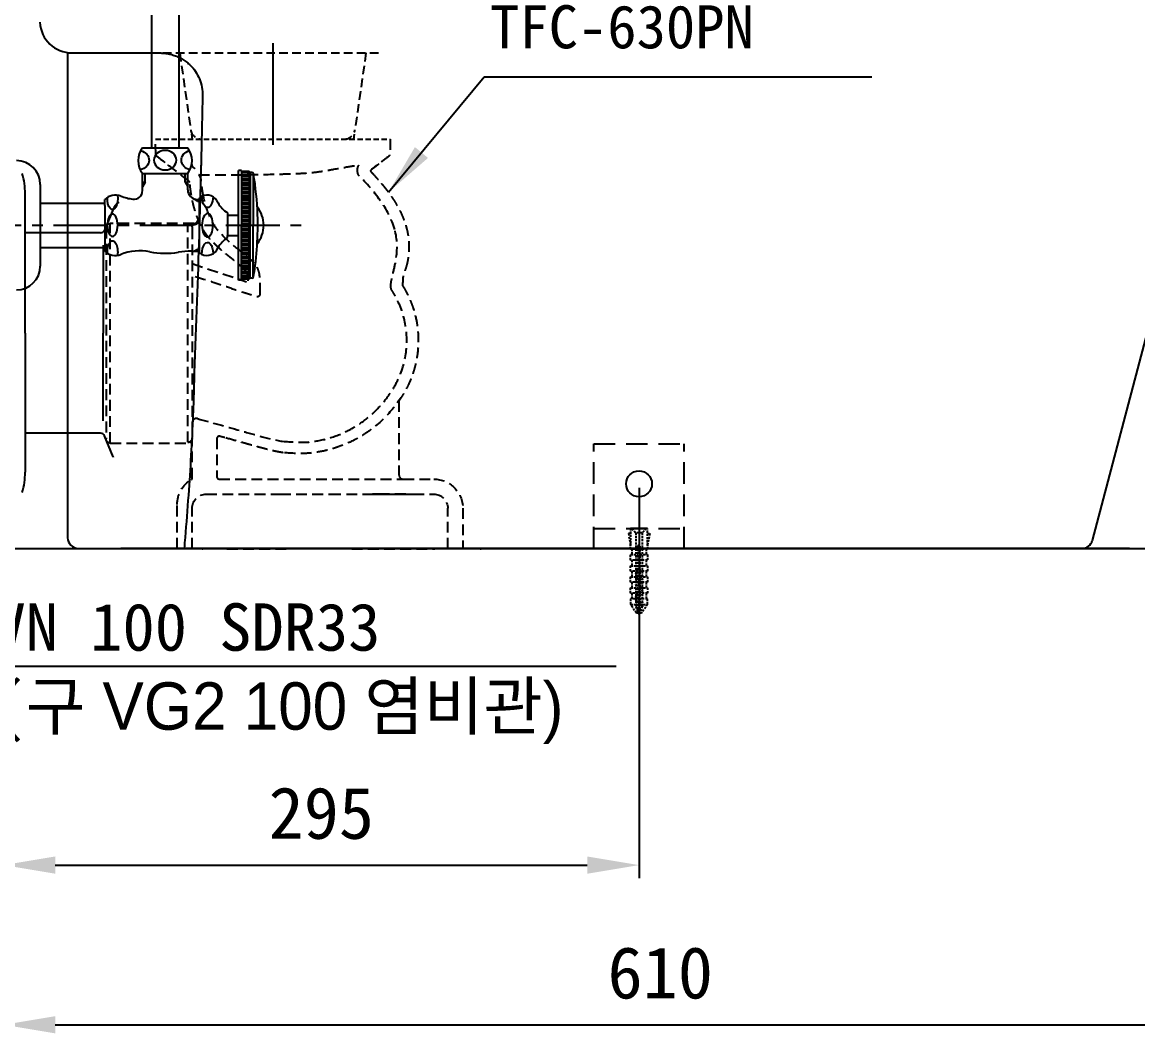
# Model space of a CAD drawing. Extents: x -2137 to 3740, y 68 to 2359.
# Drawn here: x 1314 to 1832, y 68 to 539 of the extents above; entities that cross this region are included whole.
import ezdxf

# ---------------------------------------------------------------- set-up
doc = ezdxf.new("R2010")
doc.units = 0
doc.header["$LTSCALE"] = 20
doc.header["$MEASUREMENT"] = 0
for name, pattern in [('CENTER', [2, 1.25, -0.25, 0.25, -0.25]), ('HIDDEN', [0.375, 0.25, -0.125]), ('HIDDEN2', [0.1875, 0.125, -0.0625])]:
    doc.linetypes.add(name, pattern=pattern)
doc.layers.get('0').update_dxf_attribs({"linetype": 'CONTINUOUS'})
doc.layers.get('DEFPOINTS').update_dxf_attribs({"linetype": 'CONTINUOUS'})
for name, color, linetype in [('1', 7, 'CONTINUOUS'), ('2', 2, 'CONTINUOUS'), ('3', 3, 'CONTINUOUS'), ('4', 4, 'CONTINUOUS'), ('6', 6, 'CONTINUOUS'), ('CENTER', 2, 'CENTER')]:
    doc.layers.add(name, color=color, linetype=linetype)
doc.styles.add('ROMANS', font='romans', dxfattribs={"height": 10.144927})
doc.dimstyles.get("Standard").update_dxf_attribs({"dimtxt": 2.7, "dimasz": 2.5, "dimexe": 1.5, "dimexo": 1.5, "dimgap": 1.5, "dimtad": 1, "dimdec": 0, "dimlfac": 10, "dimzin": 0, "dimdsep": 46, "dimtxsty": 'Standard', "dimcen": 0, "dimclrt": 2, "dimadec": 0, "dimazin": 0, "dimtfac": 1, "dimtdec": 0, "dimtmove": 0, "dimatfit": 3, "dimfxl": 0, "dimtolj": 1, "dimtzin": 0, "dimarcsym": 0})

# ---------------------------------------------------------------- blocks, each defined once
blk = doc.blocks.new('*D33')
at = {"color": 3, "lineweight": -2}
for p, q in [((1904.95, 674.9), (1993.11, 674.9)), ((1987.11, 650.9), (1987.11, 508.9)), ((1987.11, 318.9), (1987.11, 460.9)), ((1829.72, 294.9), (1993.11, 294.9))]:
    blk.add_line(p, q, dxfattribs=at)
at = {"color": 3}
for points in [[(1983.11, 650.9), (1991.11, 650.9), (1987.11, 674.9)], [(1983.11, 318.9), (1991.11, 318.9), (1987.11, 294.9)]]:
    blk.add_solid(points, dxfattribs=at)
at = {"layer": 'DEFPOINTS', "color": 0}
for p in [(1903.15, 674.9), (1827.92, 294.9), (1987.11, 294.9)]:
    blk.add_point(p, dxfattribs=at)
at = {"color": 2, "insert": (1987.11, 484.9), "char_height": 24, "attachment_point": 5}
blk.add_mtext('\\A1;380', dxfattribs=at)
blk = doc.blocks.new('*D30')
at = {"color": 3, "lineweight": -2}
for p, q in [((1407.22, 804.16), (1075.88, 804.16)), ((1081.88, 780.16), (1081.88, 581.52)), ((1081.88, 318.9), (1081.88, 533.52)), ((1303.38, 294.9), (1075.88, 294.9))]:
    blk.add_line(p, q, dxfattribs=at)
at = {"color": 3}
for points in [[(1077.88, 780.16), (1085.88, 780.16), (1081.88, 804.16)], [(1077.88, 318.9), (1085.88, 318.9), (1081.88, 294.9)]]:
    blk.add_solid(points, dxfattribs=at)
at = {"layer": 'DEFPOINTS', "color": 0}
for p in [(1409.02, 804.16), (1081.88, 294.9), (1305.18, 294.9)]:
    blk.add_point(p, dxfattribs=at)
at = {"color": 2, "insert": (1081.88, 557.52), "char_height": 24, "attachment_point": 5}
blk.add_mtext('\\A1;510', dxfattribs=at)
blk = doc.blocks.new('*D28')
at = {"color": 3, "lineweight": -2}
for p, q in [((1600.18, 323.1), (1600.18, 141.92)), ((1305.18, 293.1), (1305.18, 141.92)), ((1329.18, 147.92), (1576.18, 147.92))]:
    blk.add_line(p, q, dxfattribs=at)
at = {"color": 3}
for points in [[(1329.18, 151.92), (1329.18, 143.92), (1305.18, 147.92)], [(1576.18, 151.92), (1576.18, 143.92), (1600.18, 147.92)]]:
    blk.add_solid(points, dxfattribs=at)
at = {"layer": 'DEFPOINTS', "color": 0}
for p in [(1600.18, 324.9), (1305.18, 294.9), (1600.18, 147.92)]:
    blk.add_point(p, dxfattribs=at)
at = {"color": 2, "insert": (1452.68, 171.92), "char_height": 24, "attachment_point": 5}
blk.add_mtext('\\A1;295', dxfattribs=at)
blk = doc.blocks.new('*D29')
at = {"color": 3, "lineweight": -2}
for p, q in [((1914.91, 686.91), (1914.91, 67.8)), ((1305.18, 293.1), (1305.18, 67.8)), ((1329.18, 73.8), (1890.91, 73.8))]:
    blk.add_line(p, q, dxfattribs=at)
at = {"color": 3}
for points in [[(1329.18, 77.8), (1329.18, 69.8), (1305.18, 73.8)], [(1890.91, 77.8), (1890.91, 69.8), (1914.91, 73.8)]]:
    blk.add_solid(points, dxfattribs=at)
at = {"layer": 'DEFPOINTS', "color": 0}
for p in [(1914.91, 688.71), (1305.18, 294.9), (1914.91, 73.8)]:
    blk.add_point(p, dxfattribs=at)
at = {"color": 2, "insert": (1610.04, 97.8), "char_height": 24, "attachment_point": 5}
blk.add_mtext('\\A1;610', dxfattribs=at)

msp = doc.modelspace()

# ---------------------------------------------------------------- linework, layer by layer
for p, q in [((1907.98, 668.63), (1810.62, 298.63)), ((1334.91, 525.05), (1334.91, 299.9)), ((1339.91, 294.9), (1805.79, 294.9)), ((1361.54, 294.9), (1359.57, 294.9)), ((1381.96, 294.9), (1361.54, 294.9)), ((1379.76, 294.9), (1828, 294.9)), ((1403.81, 294.9), (1381.96, 294.9)), ((1413.89, 294.9), (1403.81, 294.9)), ((1417, 294.9), (1413.89, 294.9)), ((1436.67, 294.9), (1417, 294.9)), ((1694.2, 294.9), (1436.67, 294.9)), ((1774.11, 294.9), (1694.2, 294.9)), ((1805.16, 294.9), (1774.11, 294.9)), ((1827.92, 294.9), (1805.16, 294.9)), ((1809.64, 294.9), (1809.64, 294.9))]:
    msp.add_line(p, q)
at = {"color": 2, "linetype": 'HIDDEN2'}
msp.add_line((1375.67, 484.9), (1484.68, 484.9), dxfattribs=at)
at = {"color": 2, "linetype": 'HIDDEN'}
for p, q in [((1375.83, 477.58), (1375.67, 484.9)), ((1484.68, 484.9), (1484.53, 477.59)), ((1354.73, 343.81), (1354.73, 445.76)), ((1393.48, 445.76), (1354.73, 445.76)), ((1390.73, 344.2), (1390.73, 445.58)), ((1390.73, 445.58), (1393.48, 445.58)), ((1393.48, 445.58), (1393.48, 445.09)), ((1395.48, 447.6), (1395.48, 447.68)), ((1395.48, 447.6), (1395.52, 447.6)), ((1352.73, 443.76), (1352.73, 345.81)), ((1393.48, 445.09), (1392, 445.09)), ((1392.73, 443.53), (1392.73, 346.23)), ((1392.73, 427.09), (1418, 418.67)), ((1488.73, 363.36), (1488.73, 329.09)), ((1354.73, 343.81), (1392.23, 343.81)), ((1392.24, 344.2), (1390.73, 344.2)), ((1392.23, 343.81), (1392.23, 344.19)), ((1392.73, 327.38), (1392.73, 343.69)), ((1404.23, 346.02), (1404.23, 328.09)), ((1405.23, 327.09), (1434.98, 327.09)), ((1405.23, 327.09), (1490.73, 327.09)), ((1490.73, 327.09), (1504.88, 327.09)), ((1399.23, 320.09), (1433.48, 320.09)), ((1433.48, 320.09), (1456.82, 320.09)), ((1456.82, 320.09), (1495.38, 320.09)), ((1476.38, 320.09), (1496.38, 320.09)), ((1480.88, 320.09), (1476.38, 320.09)), ((1480.88, 320.09), (1476.38, 320.09)), ((1480.88, 320.09), (1491.88, 320.09)), ((1491.88, 320.09), (1480.88, 320.09)), ((1491.88, 320.09), (1480.88, 320.09)), ((1480.88, 320.09), (1491.88, 320.09)), ((1491.88, 320.09), (1496.38, 320.09)), ((1491.88, 320.09), (1496.38, 320.09)), ((1495.38, 320.09), (1504.88, 320.09)), ((1385.73, 294.79), (1385.73, 315.25)), ((1392.73, 294.79), (1392.73, 313.59)), ((1511.38, 294.79), (1511.38, 313.59)), ((1518.38, 313.59), (1518.38, 294.79)), ((1396.03, 294.79), (1395.73, 294.79)), ((1397, 294.79), (1396.03, 294.79)), ((1397.29, 294.79), (1397, 294.79)), ((1397.29, 294.79), (1397.73, 294.79)), ((1402.73, 294.79), (1397.73, 294.79)), ((1408.88, 294.79), (1402.73, 294.79)), ((1408.88, 294.79), (1437.03, 294.79)), ((1466.82, 294.79), (1437.03, 294.79)), ((1466.82, 294.79), (1505.38, 294.79)), ((1521.38, 294.79), (1505.38, 294.79)), ((1526.38, 294.79), (1521.38, 294.79)), ((1526.38, 294.79), (1526.82, 294.79)), ((1527.11, 294.79), (1526.82, 294.79)), ((1528.08, 294.79), (1527.11, 294.79)), ((1528.38, 294.79), (1528.08, 294.79))]:
    msp.add_line(p, q, dxfattribs=at)
at = {"color": 6}
for q in [(1315.18, 459.51), (1315.18, 330.3)]:
    msp.add_line((1315.18, 394.9), q, dxfattribs=at)
at = {"color": 5}
for p, q in [((1355.99, 452.32), (1352.07, 442.65)), ((1315.21, 441.4), (1315.18, 441.4)), ((1350.21, 441.4), (1315.18, 441.4)), ((1315.39, 441.4), (1315.18, 441.4)), ((1351.33, 435.6), (1351.33, 394.9)), ((1351.33, 354.21), (1351.33, 394.9)), ((1315.21, 348.4), (1315.18, 348.4)), ((1315.39, 348.4), (1315.18, 348.4)), ((1350.21, 348.4), (1315.18, 348.4)), ((1355.99, 337.48), (1352.07, 347.15))]:
    msp.add_line(p, q, dxfattribs=at)
at = {"linetype": 'HIDDEN', "ltscale": 0.2}
for p, q in [((1596.25, 301.82), (1595.23, 301.82)), ((1595.23, 301.82), (1596.25, 296.61)), ((1604.11, 304.23), (1596.25, 304.23)), ((1596.25, 304.23), (1596.25, 296.21)), ((1596.79, 304.09), (1598.65, 302.22)), ((1603.51, 304.23), (1596.84, 304.23)), ((1601.7, 302.22), (1598.65, 302.22)), ((1598.65, 302.22), (1598.65, 268.13)), ((1603.57, 304.09), (1601.7, 302.22)), ((1601.7, 302.22), (1601.7, 268.13)), ((1604.11, 296.21), (1604.11, 304.23)), ((1604.11, 301.82), (1605.19, 301.82)), ((1605.19, 301.82), (1604.11, 296.61)), ((1596.25, 294.6), (1596.25, 297.17)), ((1600.66, 296.21), (1599.7, 296.21)), ((1599.7, 296.21), (1599.7, 266.53)), ((1600.66, 266.53), (1600.66, 296.21)), ((1604.11, 297.17), (1604.11, 294.6)), ((1599.7, 294.6), (1596.25, 294.6)), ((1596.25, 289.47), (1596.25, 292.04)), ((1596.25, 292.04), (1599.7, 292.04)), ((1596.81, 294.6), (1596.81, 292.04)), ((1604.11, 294.6), (1600.66, 294.6)), ((1600.66, 292.04), (1604.11, 292.04)), ((1603.55, 294.6), (1603.55, 292.04)), ((1604.11, 292.04), (1604.11, 289.47)), ((1599.7, 289.47), (1596.25, 289.47)), ((1596.25, 284.34), (1596.25, 286.9)), ((1596.25, 286.9), (1599.7, 286.9)), ((1596.81, 289.47), (1596.81, 286.9)), ((1604.11, 289.47), (1600.66, 289.47)), ((1600.66, 286.9), (1604.11, 286.9)), ((1603.55, 289.47), (1603.55, 286.9)), ((1604.11, 286.9), (1604.11, 284.34)), ((1599.7, 284.34), (1596.25, 284.34)), ((1596.25, 279.2), (1596.25, 281.77)), ((1596.25, 281.77), (1599.7, 281.77)), ((1596.81, 284.34), (1596.81, 281.77)), ((1602.18, 284.22), (1598.17, 282.9)), ((1602.18, 282.45), (1598.17, 281.13)), ((1602.18, 280.67), (1598.17, 279.36)), ((1604.11, 284.34), (1600.66, 284.34)), ((1600.66, 281.77), (1604.11, 281.77)), ((1603.55, 284.34), (1603.55, 281.77)), ((1604.11, 281.77), (1604.11, 279.2)), ((1599.7, 279.2), (1596.25, 279.2)), ((1596.25, 274.07), (1596.25, 276.64)), ((1596.25, 276.64), (1599.7, 276.64)), ((1596.81, 279.2), (1596.81, 276.64)), ((1602.18, 278.9), (1598.17, 277.58)), ((1602.18, 277.13), (1598.17, 275.81)), ((1602.18, 275.35), (1598.17, 274.04)), ((1604.11, 279.2), (1600.66, 279.2)), ((1600.66, 276.64), (1604.11, 276.64)), ((1603.55, 279.2), (1603.55, 276.64)), ((1604.11, 276.64), (1604.11, 274.07)), ((1599.7, 274.07), (1596.25, 274.07)), ((1596.25, 271.5), (1596.25, 268.94)), ((1599.7, 271.5), (1596.25, 271.5)), ((1596.81, 274.07), (1596.81, 271.5)), ((1602.18, 273.58), (1598.17, 272.26)), ((1602.18, 271.81), (1598.17, 270.49)), ((1602.18, 270.04), (1598.17, 268.72)), ((1604.11, 274.07), (1600.66, 274.07)), ((1604.11, 271.5), (1600.66, 271.5)), ((1603.55, 274.07), (1603.55, 271.5)), ((1604.11, 268.94), (1604.11, 271.5)), ((1598.98, 264.93), (1596.25, 268.94)), ((1596.25, 268.94), (1599.7, 268.94)), ((1602.18, 268.26), (1598.6, 267.09)), ((1598.65, 268.13), (1600.18, 264.12)), ((1601.38, 264.93), (1598.98, 264.93)), ((1601.63, 266.31), (1599.2, 265.51)), ((1599.7, 266.53), (1600.66, 266.53)), ((1601.7, 268.13), (1600.18, 264.12)), ((1600.66, 268.94), (1604.11, 268.94)), ((1604.11, 268.94), (1601.38, 264.93))]:
    msp.add_line(p, q, dxfattribs=at)
at = {"color": 6}
for centre, start, end in [((1280.18, 459.51), 0, 15.7342), ((1280.18, 330.3), 344.2658, 0)]:
    msp.add_arc(centre, 35, start, end, dxfattribs=at)
at = {"color": 2, "linetype": 'HIDDEN'}
for centre, radius, start, end in [((1418.16, 469.15), 0.5, 251.5388, 0.4513), ((1476.04, 470.16), 0.5, 127.4713, 223.2608), ((1391.08, 464.82), 0.5, 5.5039, 52.3246), ((1490.95, 420.02), 0.5, 167.2289, 180.4439), ((1490.92, 417.02), 0.5, 178.4553, 211.774), ((1489.23, 363.36), 0.5, 144.9489, 180), ((1405.23, 346.02), 1, 74.2908, 180), ((1392.23, 327.38), 0.5, 300, 0), ((1405.23, 328.09), 1, 180, 270), ((1490.73, 329.09), 2, 180, 270)]:
    msp.add_arc(centre, radius, start, end, dxfattribs=at)
at = {"color": 5}
for centre, radius, start, end in [((1364.96, 447.9), 10, 128.9254, 153.7566), ((1350.21, 443.4), 2, 270, 337.9163), ((1350.21, 346.4), 2, 22.0837, 90), ((1364.96, 341.9), 10, 206.2434, 207.6566)]:
    msp.add_arc(centre, radius, start, end, dxfattribs=at)
at = {"color": 2, "linetype": 'HIDDEN', "extrusion": (0, 0, -1)}
for centre, radius, start, end in [((-1399.23, 315.25), 13.5, 0, 60), ((-1504.88, 313.59), 13.5, 90, 180), ((-1399.23, 313.59), 6.5, 0, 90), ((-1504.88, 313.59), 6.5, 90, 180)]:
    msp.add_arc(centre, radius, start, end, dxfattribs=at)
at = {"linetype": 'HIDDEN', "ltscale": 0.2}
for centre, start, end in [((1596.84, 304.15), 90, 225), ((1603.51, 304.15), 315, 90)]:
    msp.add_arc(centre, 0.0802, start, end, dxfattribs=at)
for centre, start, end in [((1339.91, 299.9), 180, 270.0698), ((1805.79, 299.9), 270, 345.2575)]:
    msp.add_arc(centre, 5, start, end)
at = {"color": 2, "linetype": 'HIDDEN'}
for centre, major_axis, ratio, start_param, end_param in [((1354.73, 417.64), (2, 0), 0.999742, 3.134879, 3.153966), ((1392.23, 343.69), (0.5, 0), 0.992126, 0, 1.570796), ((1392.24, 343.7), (0.354, -0.354), 0.983944, 0.793491, 2.348102)]:
    msp.add_ellipse(centre, major_axis=major_axis, ratio=ratio, start_param=start_param, end_param=end_param, dxfattribs=at)
for points, knots in [([(1375.83, 477.58), (1375.83, 477.52), (1375.84, 477.47), (1375.88, 477.36), (1375.91, 477.31), (1375.96, 477.24), (1375.99, 477.21), (1376.02, 477.19)], [0, 0, 0, 0, 0.380921, 0.380921, 0.760557, 0.760557, 1, 1, 1, 1]), ([(1376.02, 477.19), (1378.32, 475.39), (1380.63, 473.58), (1383.07, 471.68), (1383.2, 471.58), (1383.33, 471.47)], [0.0055737, 0.0055737, 0.0055737, 0.0055737, 0.946357, 0.946357, 1, 1, 1, 1]), ([(1391.38, 465.22), (1390.29, 466.07), (1389.2, 466.91), (1386.38, 469.1), (1384.66, 470.44), (1380.63, 473.58), (1378.32, 475.39), (1376.02, 477.19)], [0, 0, 0, 0, 0.212526, 0.212526, 0.548914, 0.548914, 1, 1, 1, 1]), ([(1484.34, 477.21), (1482.93, 476.11), (1481.53, 475.02), (1478.66, 472.81), (1477.2, 471.68), (1475.74, 470.56)], [0, 0, 0, 0, 0.491962, 0.491962, 1, 1, 1, 1]), ([(1484.34, 477.21), (1484.38, 477.24), (1484.42, 477.29), (1484.48, 477.38), (1484.5, 477.43), (1484.52, 477.52), (1484.53, 477.56), (1484.53, 477.59)], [0, 0, 0, 0, 0.381879, 0.381879, 0.764662, 0.764662, 1, 1, 1, 1]), ([(1394.18, 471.14), (1393.96, 471.2), (1393.75, 471.3), (1393.39, 471.56), (1393.23, 471.73), (1392.97, 472.1), (1392.87, 472.3), (1392.76, 472.7), (1392.73, 472.89), (1392.73, 473.07)], [0, 0, 0, 0, 0.260871, 0.260871, 0.522571, 0.522571, 0.78357, 0.78357, 1, 1, 1, 1]), ([(1395.83, 468.37), (1395.94, 468.37), (1396.07, 468.36), (1396.72, 468.34), (1397.43, 468.33), (1400.23, 468.3), (1402.97, 468.29), (1409.83, 468.32), (1413.95, 468.35), (1422.89, 468.46), (1427.68, 468.53), (1434.79, 468.7), (1437.14, 468.77), (1441.76, 468.95), (1444.02, 469.06), (1447.3, 469.3), (1448.37, 469.4), (1450.49, 469.63), (1451.54, 469.78), (1454.62, 470.25), (1456.57, 470.58), (1462.04, 471.57), (1465.09, 472.11), (1468.27, 472.59), (1469.09, 472.7), (1469.83, 472.77), (1469.98, 472.78), (1470.1, 472.79)], [0, 0, 0, 0, 0.022457, 0.022457, 0.090678, 0.090678, 0.22712, 0.22712, 0.363562, 0.363562, 0.500004, 0.500004, 0.568225, 0.568225, 0.636446, 0.636446, 0.670556, 0.670556, 0.704667, 0.704667, 0.772888, 0.772888, 0.90933, 0.90933, 0.977551, 0.977551, 1, 1, 1, 1]), ([(1470.15, 467.99), (1469.86, 468.31), (1469.72, 468.72), (1469.53, 469.54), (1469.49, 469.97), (1469.48, 470.8), (1469.51, 471.23), (1469.69, 472.05), (1469.81, 472.47), (1470.1, 472.79)], [0, 0, 0, 0, 0.25, 0.25, 0.5, 0.5, 0.75, 0.75, 1, 1, 1, 1]), ([(1396.87, 466.19), (1396.84, 466.46), (1396.74, 466.72), (1396.54, 467.23), (1396.43, 467.47), (1396.17, 467.94), (1396.02, 468.18), (1395.83, 468.37)], [0, 0, 0, 0, 0.335594, 0.335594, 0.662972, 0.662972, 1, 1, 1, 1]), ([(1398.07, 458), (1397.83, 459.13), (1397.63, 460.27), (1397.33, 462.23), (1397.22, 463.04), (1397.03, 464.63), (1396.94, 465.41), (1396.87, 466.19)], [0, 0, 0, 0, 0.419048, 0.419048, 0.715803, 0.715803, 1, 1, 1, 1]), ([(1486.76, 442.95), (1485.36, 447.85), (1482.94, 452.3), (1477.09, 460.59), (1473.7, 464.37), (1470.15, 467.99)], [0, 0, 0, 0, 0.5, 0.5, 1, 1, 1, 1]), ([(1475.68, 469.82), (1475.74, 469.76), (1475.79, 469.7), (1476.13, 469.34), (1476.42, 469.03), (1477, 468.4), (1477.29, 468.09), (1478.15, 467.13), (1478.73, 466.49), (1479.59, 465.5), (1479.88, 465.17), (1480.3, 464.67), (1480.44, 464.5), (1480.73, 464.16), (1480.87, 463.99), (1481.3, 463.47), (1481.58, 463.12), (1482.15, 462.42), (1482.44, 462.06), (1483.28, 460.97), (1483.84, 460.22), (1484.67, 459.07), (1484.94, 458.69), (1485.48, 457.9), (1485.74, 457.5), (1486.27, 456.7), (1486.53, 456.29), (1487.04, 455.46), (1487.3, 455.04), (1488.05, 453.76), (1488.54, 452.87), (1489.48, 451.03), (1489.92, 450.08), (1490.76, 448.11), (1491.15, 447.09), (1491.59, 445.77), (1491.68, 445.51), (1491.84, 444.97), (1491.92, 444.7), (1492.16, 443.89), (1492.3, 443.34), (1492.7, 441.68), (1492.91, 440.54), (1493.15, 438.79), (1493.22, 438.2), (1493.28, 437.45), (1493.29, 437.3), (1493.31, 437), (1493.32, 436.85), (1493.35, 436.4), (1493.36, 436.1), (1493.39, 435.2), (1493.39, 434.6), (1493.36, 433.39), (1493.33, 432.79), (1493.19, 430.99), (1493.03, 429.79), (1492.8, 428.6)], [0, 0, 0, 0, 0.006479, 0.006479, 0.039596, 0.039596, 0.072713, 0.072713, 0.138948, 0.138948, 0.172066, 0.172066, 0.188624, 0.188624, 0.205183, 0.205183, 0.2383, 0.2383, 0.271418, 0.271418, 0.337652, 0.337652, 0.37077, 0.37077, 0.403887, 0.403887, 0.437005, 0.437005, 0.470122, 0.470122, 0.536357, 0.536357, 0.602591, 0.602591, 0.668826, 0.668826, 0.685385, 0.685385, 0.701944, 0.701944, 0.735061, 0.735061, 0.801296, 0.801296, 0.834413, 0.834413, 0.842692, 0.842692, 0.850972, 0.850972, 0.86753, 0.86753, 0.900648, 0.900648, 0.933765, 0.933765, 1, 1, 1, 1]), ([(1417.72, 423.44), (1417.54, 423.66), (1417.35, 423.88), (1417.1, 424.15), (1417.04, 424.21), (1416.94, 424.32), (1416.89, 424.37), (1416.73, 424.54), (1416.62, 424.65), (1416.45, 424.83), (1416.39, 424.89), (1416.27, 425.01), (1416.21, 425.07), (1416.03, 425.25), (1415.9, 425.36), (1415.53, 425.72), (1415.26, 425.96), (1414.71, 426.46), (1414.43, 426.71), (1413.83, 427.22), (1413.52, 427.48), (1413.12, 427.81), (1413.04, 427.87), (1412.88, 428), (1412.64, 428.2), (1412.4, 428.4), (1412.16, 428.59), (1412.08, 428.66), (1411.91, 428.79), (1411.66, 428.99), (1411.4, 429.2), (1411.04, 429.48), (1410.86, 429.62), (1410.48, 429.92), (1410.29, 430.07), (1409.9, 430.38), (1409.71, 430.53), (1409.31, 430.85), (1409.11, 431.01), (1408.71, 431.33), (1408.51, 431.5), (1408.1, 431.83), (1407.9, 432), (1407.49, 432.34), (1407.29, 432.51), (1406.88, 432.86), (1406.68, 433.03), (1406.37, 433.3), (1406.27, 433.38), (1406.06, 433.56), (1405.96, 433.65), (1405.66, 433.92), (1405.45, 434.11), (1405.03, 434.48), (1404.83, 434.67), (1404.41, 435.06), (1404.2, 435.25), (1403.78, 435.65), (1403.57, 435.85), (1403.26, 436.16), (1403.15, 436.26), (1402.95, 436.47), (1402.84, 436.57), (1402.63, 436.78), (1402.53, 436.89), (1402.31, 437.11), (1402.21, 437.22), (1401.88, 437.56), (1401.66, 437.8), (1401.31, 438.18), (1401.19, 438.31), (1400.95, 438.58), (1400.71, 438.86), (1400.47, 439.15), (1400.28, 439.38), (1400.22, 439.45), (1400.1, 439.61), (1399.92, 439.84), (1399.74, 440.07), (1399.5, 440.38), (1399.39, 440.54), (1399.05, 441.01), (1398.83, 441.33), (1398.4, 441.97), (1398.2, 442.3), (1397.9, 442.78), (1397.8, 442.95), (1397.61, 443.27), (1397.52, 443.43), (1397.25, 443.92), (1397.08, 444.23), (1396.84, 444.7), (1396.77, 444.85), (1396.61, 445.16), (1396.54, 445.31), (1396.32, 445.77), (1396.18, 446.06), (1396.02, 446.43), (1395.98, 446.51), (1395.92, 446.66), (1395.89, 446.73), (1395.79, 446.95), (1395.73, 447.1), (1395.54, 447.54), (1395.42, 447.83), (1395.18, 448.42), (1395.07, 448.72), (1394.85, 449.31), (1394.74, 449.61), (1394.54, 450.2), (1394.44, 450.49), (1394.25, 451.08), (1394.15, 451.37), (1393.98, 451.95), (1393.89, 452.24), (1393.48, 453.69), (1393.2, 454.82), (1392.89, 456.22), (1392.83, 456.5), (1392.71, 457.05), (1392.66, 457.33), (1392.5, 458.16), (1392.4, 458.71), (1392.26, 459.54), (1392.21, 459.81), (1392.13, 460.37), (1392.07, 460.78), (1392.01, 461.19), (1391.97, 461.47), (1391.95, 461.61), (1391.9, 462.02), (1391.84, 462.43), (1391.8, 462.83), (1391.76, 463.1), (1391.75, 463.23), (1391.7, 463.63), (1391.65, 464.13), (1391.6, 464.64), (1391.58, 464.87)], [0, 0, 0, 0, 0.031796, 0.031796, 0.039745, 0.039745, 0.047694, 0.047694, 0.063592, 0.063592, 0.071541, 0.071541, 0.07949, 0.07949, 0.095388, 0.095388, 0.127185, 0.127185, 0.158981, 0.158981, 0.190777, 0.190777, 0.198726, 0.198726, 0.206675, 0.222573, 0.222573, 0.230522, 0.230522, 0.238471, 0.254369, 0.254369, 0.270267, 0.270267, 0.286165, 0.286165, 0.302063, 0.302063, 0.317961, 0.317961, 0.333859, 0.333859, 0.349758, 0.349758, 0.365656, 0.365656, 0.381554, 0.381554, 0.389503, 0.389503, 0.397452, 0.397452, 0.41335, 0.41335, 0.429248, 0.429248, 0.445146, 0.445146, 0.461044, 0.461044, 0.468993, 0.468993, 0.476942, 0.476942, 0.484891, 0.484891, 0.49284, 0.49284, 0.508738, 0.508738, 0.516687, 0.516687, 0.524636, 0.532585, 0.532585, 0.53656, 0.53656, 0.540534, 0.548483, 0.548483, 0.556432, 0.556432, 0.57233, 0.57233, 0.588229, 0.588229, 0.596178, 0.596178, 0.604127, 0.604127, 0.620025, 0.620025, 0.627974, 0.627974, 0.635923, 0.635923, 0.651821, 0.651821, 0.655795, 0.655795, 0.65977, 0.65977, 0.667719, 0.667719, 0.683617, 0.683617, 0.699515, 0.699515, 0.715413, 0.715413, 0.731311, 0.731311, 0.747209, 0.747209, 0.763107, 0.763107, 0.8267, 0.8267, 0.842598, 0.842598, 0.858496, 0.858496, 0.890292, 0.890292, 0.90619, 0.90619, 0.922088, 0.930037, 0.930037, 0.937986, 0.937986, 0.953884, 0.961833, 0.961833, 0.969782, 0.969782, 0.98568, 1, 1, 1, 1]), ([(1421.48, 427.39), (1420.36, 428.62), (1419.09, 429.67), (1416.57, 431.8), (1415.28, 432.84), (1411.42, 435.93), (1408.88, 438.07), (1405.45, 441.59), (1404.38, 442.82), (1402.52, 445.54), (1401.72, 447.02), (1399.68, 451.57), (1398.75, 454.74), (1398.07, 458)], [0, 0, 0, 0, 0.125, 0.125, 0.25, 0.25, 0.5, 0.5, 0.625, 0.625, 0.75, 0.75, 1, 1, 1, 1]), ([(1352.73, 443.76), (1352.73, 443.97), (1352.76, 444.17), (1352.89, 444.58), (1353, 444.78), (1353.27, 445.14), (1353.43, 445.3), (1353.81, 445.55), (1354.02, 445.64), (1354.4, 445.74), (1354.56, 445.76), (1354.73, 445.76)], [0, 0, 0, 0, 0.194193, 0.194193, 0.409041, 0.409041, 0.623829, 0.623829, 0.838525, 0.838525, 1, 1, 1, 1]), ([(1392, 445.09), (1391.89, 445.17), (1391.78, 445.25), (1391.47, 445.42), (1391.28, 445.49), (1390.97, 445.56), (1390.86, 445.58), (1390.74, 445.58), (1390.74, 445.58), (1390.73, 445.58)], [0, 0, 0, 0, 0.286477, 0.286477, 0.732044, 0.732044, 0.993904, 0.993904, 1, 1, 1, 1]), ([(1393.48, 445.76), (1393.71, 445.76), (1393.93, 445.8), (1394.36, 445.95), (1394.56, 446.06), (1394.91, 446.34), (1395.06, 446.51), (1395.3, 446.89), (1395.39, 447.11), (1395.46, 447.44), (1395.48, 447.56), (1395.48, 447.68)], [0, 0, 0, 0, 0.22077, 0.22077, 0.441538, 0.441538, 0.662349, 0.662349, 0.883252, 0.883252, 1, 1, 1, 1]), ([(1393.48, 445.58), (1393.63, 445.58), (1393.77, 445.6), (1394.13, 445.68), (1394.35, 445.77), (1394.73, 446.01), (1394.9, 446.16), (1395.18, 446.51), (1395.3, 446.71), (1395.44, 447.14), (1395.48, 447.37), (1395.48, 447.6)], [0, 0, 0, 0, 0.137447, 0.137447, 0.352153, 0.352153, 0.567776, 0.567776, 0.783861, 0.783861, 1, 1, 1, 1]), ([(1395.85, 446.8), (1395.85, 446.79), (1395.85, 446.77), (1395.75, 446.5), (1395.61, 446.24), (1395.26, 445.8), (1395.04, 445.61), (1394.56, 445.31), (1394.3, 445.21), (1393.85, 445.11), (1393.66, 445.09), (1393.48, 445.09)], [0, 0, 0, 0, 0.012603, 0.012603, 0.284575, 0.284575, 0.55614, 0.55614, 0.826724, 0.826724, 1, 1, 1, 1]), ([(1392, 445.09), (1392.17, 444.95), (1392.31, 444.78), (1392.54, 444.41), (1392.63, 444.2), (1392.72, 443.83), (1392.73, 443.68), (1392.73, 443.53)], [0, 0, 0, 0, 0.363409, 0.363409, 0.744982, 0.744982, 1, 1, 1, 1]), ([(1485.18, 415.22), (1484.81, 416.36), (1484.96, 417.57), (1485.34, 419.89), (1485.62, 421.03), (1486.44, 424.46), (1487, 426.75), (1488.1, 433.71), (1488.05, 438.4), (1486.76, 442.95)], [0, 0, 0, 0, 0.125, 0.125, 0.25, 0.25, 0.5, 0.5, 1, 1, 1, 1]), ([(1424.26, 413.13), (1424.28, 415.62), (1424.34, 418.11), (1424.05, 421.84), (1423.88, 423.07), (1423, 425.42), (1422.29, 426.45), (1421.48, 427.39)], [0, 0, 0, 0, 0.5, 0.5, 0.75, 0.75, 1, 1, 1, 1]), ([(1492.8, 428.6), (1492.69, 428.06), (1492.58, 427.52), (1492.3, 426.42), (1492.14, 425.82), (1491.95, 425.21), (1491.92, 425.13), (1491.91, 425.1), (1491.88, 424.99), (1491.85, 424.92), (1491.79, 424.72), (1491.74, 424.59), (1491.61, 424.21), (1491.53, 423.99), (1491.39, 423.59), (1491.32, 423.41), (1491.21, 423.1), (1491.16, 422.97), (1491.11, 422.83), (1491.1, 422.81), (1491.09, 422.76), (1491.08, 422.74), (1491.06, 422.67), (1491.04, 422.63), (1491, 422.5), (1490.98, 422.42), (1490.91, 422.21), (1490.88, 422.1), (1490.86, 421.99), (1490.85, 421.98), (1490.85, 421.95), (1490.85, 421.95), (1490.84, 421.94), (1490.84, 421.93), (1490.84, 421.91), (1490.83, 421.89), (1490.81, 421.79), (1490.78, 421.64), (1490.72, 421.34), (1490.7, 421.22), (1490.67, 421.06), (1490.66, 421.03), (1490.65, 420.97), (1490.65, 420.96), (1490.64, 420.92), (1490.64, 420.9), (1490.62, 420.82), (1490.6, 420.75), (1490.54, 420.47), (1490.5, 420.28), (1490.47, 420.13)], [0, 0, 0, 0, 0.125917, 0.125917, 0.251835, 0.259705, 0.259705, 0.267575, 0.267575, 0.283314, 0.283314, 0.314794, 0.314794, 0.377752, 0.377752, 0.440711, 0.440711, 0.50367, 0.50367, 0.519409, 0.519409, 0.535149, 0.535149, 0.566628, 0.566628, 0.629587, 0.629587, 0.755505, 0.755505, 0.786984, 0.786984, 0.794854, 0.794854, 0.802724, 0.802724, 0.818463, 0.818463, 0.881422, 0.881422, 0.912901, 0.912901, 0.920771, 0.920771, 0.924706, 0.924706, 0.928641, 0.928641, 0.944381, 0.944381, 1, 1, 1, 1]), ([(1394.18, 421.15), (1399.37, 419.64), (1404.47, 417.83), (1412.16, 415.26), (1414.73, 414.41), (1418.59, 413.17), (1419.88, 412.76), (1421.49, 412.24), (1421.81, 412.14), (1422.45, 411.93), (1422.78, 411.75), (1423.43, 411.91), (1423.74, 412.06), (1424.14, 412.38), (1424.26, 412.5), (1424.4, 412.81), (1424.36, 412.99), (1424.26, 413.13)], [0, 0, 0, 0, 0.5, 0.5, 0.75, 0.75, 0.875, 0.875, 0.90625, 0.90625, 0.9375, 0.9375, 0.96875, 0.96875, 0.984375, 0.984375, 1, 1, 1, 1]), ([(1490.45, 420.02), (1490.46, 419.58), (1490.46, 419.18), (1490.45, 418.76), (1490.45, 418.72), (1490.45, 418.62), (1490.45, 418.47), (1490.45, 418.32), (1490.44, 418.02), (1490.44, 417.81), (1490.43, 417.55), (1490.43, 417.49), (1490.43, 417.39), (1490.43, 417.34), (1490.42, 417.2), (1490.42, 417.12), (1490.42, 417.04)], [0, 0, 0, 0, 0.393732, 0.393732, 0.445116, 0.445116, 0.496499, 0.599266, 0.599266, 0.804799, 0.804799, 0.856182, 0.856182, 0.907565, 0.907565, 1, 1, 1, 1]), ([(1476.55, 357.49), (1478.45, 359.29), (1480.21, 361.19), (1481.85, 363.18), (1483.32, 364.98), (1484.69, 366.85), (1487.15, 370.82), (1488.24, 372.92), (1490.9, 379.37), (1491.95, 383.99), (1492.55, 393.28), (1492.09, 398), (1490.28, 404.74), (1489.5, 406.93), (1488.07, 410.11), (1487.54, 411.15), (1486.68, 412.69), (1486.39, 413.2), (1485.77, 414.2), (1485.44, 414.69), (1485.18, 415.22)], [-0.139058, -0.139058, -0.139058, -0.139058, 0, 0, 0, 0.125, 0.125, 0.25, 0.25, 0.5, 0.5, 0.75, 0.75, 0.875, 0.875, 0.9375, 0.9375, 0.96875, 0.96875, 1, 1, 1, 1]), ([(1490.49, 416.76), (1490.61, 416.57), (1490.73, 416.38), (1491.15, 415.68), (1491.52, 415.05), (1491.88, 414.39), (1492.02, 414.12), (1492.09, 413.99), (1492.31, 413.59), (1492.45, 413.32), (1493.13, 411.97), (1493.63, 410.87), (1494.31, 409.21), (1494.53, 408.65), (1494.94, 407.53), (1495.14, 406.96), (1496.06, 404.12), (1496.64, 401.79), (1497.24, 398.24), (1497.39, 397.04), (1497.56, 395.24), (1497.6, 394.64), (1497.67, 393.43), (1497.69, 392.83), (1497.73, 389.8), (1497.59, 387.38), (1497.1, 383.78), (1496.89, 382.58), (1496.51, 380.8), (1496.37, 380.21), (1496.07, 379.02), (1495.91, 378.44), (1495.39, 376.68), (1495, 375.51), (1494.34, 373.77), (1493.99, 372.9), (1493.61, 372.04), (1493.42, 371.61), (1493.35, 371.47), (1493.22, 371.19), (1493.16, 371.05), (1492.55, 369.78), (1491.97, 368.68), (1491.05, 367.08), (1490.74, 366.56), (1490.1, 365.53), (1489.77, 365.02), (1489.23, 364.23), (1489.03, 363.93), (1488.82, 363.64)], [0, 0, 0, 0, 0.01253, 0.01253, 0.044806, 0.052875, 0.052875, 0.060944, 0.060944, 0.077082, 0.077082, 0.141634, 0.141634, 0.17391, 0.17391, 0.206186, 0.206186, 0.33529, 0.33529, 0.399842, 0.399842, 0.432118, 0.432118, 0.464393, 0.464393, 0.593497, 0.593497, 0.658049, 0.658049, 0.690325, 0.690325, 0.722601, 0.722601, 0.787153, 0.787153, 0.819429, 0.835567, 0.835567, 0.843636, 0.843636, 0.851705, 0.851705, 0.916257, 0.916257, 0.948533, 0.948533, 0.980809, 0.980809, 1, 1, 1, 1]), ([(1488.76, 363.51), (1491.08, 367.06), (1489.02, 363.84), (1486.73, 360.88), (1483.91, 357.25), (1480.75, 354.03), (1477.23, 351.22), (1476.33, 350.5), (1475.4, 349.81), (1473.45, 348.44), (1472.41, 347.77), (1470.83, 346.81), (1470.3, 346.49), (1469.22, 345.89), (1468.68, 345.59), (1465.93, 344.17), (1463.66, 343.17), (1460.16, 341.89), (1458.97, 341.51), (1456.58, 340.81), (1455.37, 340.5), (1451.72, 339.69), (1449.24, 339.31), (1444.34, 338.89), (1441.91, 338.84), (1434.98, 339.34)], [-0.609623, -0.609623, -0.609623, -0.609623, -0.336438, -0.336438, -0.336438, 0, 0, 0, 0.086539, 0.086539, 0.178488, 0.178488, 0.224462, 0.224462, 0.270436, 0.270436, 0.454332, 0.454332, 0.546281, 0.546281, 0.638229, 0.638229, 0.822125, 0.822125, 1, 1, 1, 1]), ([(1434.57, 344.65), (1443.28, 343.94), (1446.65, 344.16), (1453.19, 345.2), (1456.38, 346.04), (1462.61, 348.31), (1465.64, 349.76), (1471.29, 353.18), (1473.94, 355.14), (1476.4, 357.4)], [0, 0, 0, 0, 0.25, 0.25, 0.5, 0.5, 0.75, 0.75, 1, 1, 1, 1]), ([(1476.55, 357.49), (1476.54, 357.49), (1476.52, 357.48), (1476.47, 357.45), (1476.43, 357.43), (1476.4, 357.4)], [0.8435454, 0.8435454, 0.8435454, 0.8435454, 0.8845646, 0.8845646, 1, 1, 1, 1]), ([(1395.27, 355.16), (1395.05, 355.22), (1394.83, 355.24), (1394.38, 355.22), (1394.16, 355.16), (1393.75, 354.99), (1393.56, 354.87), (1393.23, 354.57), (1393.09, 354.39), (1392.87, 353.99), (1392.8, 353.77), (1392.74, 353.44), (1392.73, 353.33), (1392.73, 353.22)], [0, 0, 0, 0, 0.181719, 0.181719, 0.363512, 0.363512, 0.545023, 0.545023, 0.727439, 0.727439, 0.912046, 0.912046, 1, 1, 1, 1]), ([(1395.27, 355.16), (1401.81, 353.34), (1408.34, 351.5), (1418.14, 348.73), (1421.41, 347.8), (1427.96, 346.05), (1431.24, 345.21), (1434.57, 344.65)], [0, 0, 0, 0, 0.5, 0.5, 0.75, 0.75, 1, 1, 1, 1]), ([(1354.73, 343.81), (1354.62, 343.81), (1354.51, 343.82), (1354.26, 343.86), (1354.12, 343.9), (1353.78, 344.03), (1353.59, 344.15), (1353.25, 344.45), (1353.1, 344.63), (1352.88, 345.02), (1352.81, 345.23), (1352.74, 345.57), (1352.73, 345.69), (1352.73, 345.81)], [0, 0, 0, 0, 0.108031, 0.108031, 0.241185, 0.241185, 0.45608, 0.45608, 0.670971, 0.670971, 0.885928, 0.885928, 1, 1, 1, 1]), ([(1390.73, 344.2), (1390.74, 344.2), (1390.74, 344.2), (1390.93, 344.21), (1391.13, 344.25), (1391.45, 344.36), (1391.59, 344.42), (1391.72, 344.5)], [0, 0, 0, 0, 0.00831, 0.00831, 0.582113, 0.582113, 1, 1, 1, 1]), ([(1392.71, 345.95), (1392.69, 345.8), (1392.65, 345.65), (1392.51, 345.3), (1392.39, 345.1), (1392.09, 344.76), (1391.92, 344.61), (1391.72, 344.5)], [0, 0, 0, 0, 0.248236, 0.248236, 0.626185, 0.626185, 1, 1, 1, 1]), ([(1392.73, 343.31), (1392.73, 343.36), (1392.72, 343.42), (1392.69, 343.53), (1392.66, 343.58), (1392.59, 343.66), (1392.55, 343.7), (1392.45, 343.76), (1392.4, 343.78), (1392.31, 343.8), (1392.27, 343.81), (1392.23, 343.81)], [0, 0, 0, 0, 0.215055, 0.215055, 0.430112, 0.430112, 0.645129, 0.645129, 0.860058, 0.860058, 1, 1, 1, 1]), ([(1392.71, 345.95), (1392.72, 345.98), (1392.72, 346.01), (1392.73, 346.08), (1392.73, 346.11), (1392.73, 346.16), (1392.73, 346.18), (1392.73, 346.21), (1392.73, 346.22), (1392.73, 346.23)], [0, 0, 0, 0, 0.277961, 0.277961, 0.556101, 0.556101, 0.83194, 0.83194, 1, 1, 1, 1]), ([(1434.98, 339.34), (1434.77, 339.37), (1434.57, 339.4), (1434.25, 339.45), (1434.15, 339.46), (1433.94, 339.5), (1433.64, 339.55), (1433.34, 339.6), (1432.94, 339.67), (1432.75, 339.71), (1432.36, 339.78), (1432.17, 339.82), (1431.61, 339.93), (1431.24, 340.01), (1430.7, 340.13), (1430.53, 340.16), (1430.27, 340.22), (1430.18, 340.24), (1430.01, 340.28), (1429.75, 340.34), (1429.5, 340.4), (1429.16, 340.48), (1428.99, 340.52), (1428.49, 340.64), (1428.16, 340.73), (1427.18, 340.97), (1426.53, 341.14), (1425.26, 341.48), (1424.63, 341.64), (1423.71, 341.9), (1423.4, 341.98), (1422.95, 342.11), (1422.79, 342.15), (1422.49, 342.23), (1421.73, 342.44), (1420.98, 342.65), (1419.78, 342.98), (1419.18, 343.15), (1417.38, 343.65), (1416.18, 343.99), (1412.59, 344.99), (1410.21, 345.66), (1407.83, 346.33)], [0, 0, 0, 0, 0.017759, 0.017759, 0.026529, 0.026529, 0.035299, 0.052839, 0.052839, 0.070379, 0.070379, 0.087919, 0.087919, 0.122999, 0.122999, 0.140539, 0.140539, 0.149309, 0.149309, 0.158079, 0.175619, 0.175619, 0.193159, 0.193159, 0.228239, 0.228239, 0.298399, 0.298399, 0.368559, 0.368559, 0.403639, 0.403639, 0.421179, 0.421179, 0.438719, 0.508879, 0.508879, 0.579039, 0.579039, 0.71936, 0.71936, 1, 1, 1, 1])]:
    msp.add_open_spline(points, degree=3, knots=knots, dxfattribs=at)
for points in [[(1479.4, 473.37), (1478.18, 472.44), (1476.96, 471.5), (1475.74, 470.56)], [(1393.48, 445.58), (1393.48, 445.67), (1393.48, 445.73), (1393.48, 445.76)], [(1418.66, 419.15), (1418.64, 420.79), (1418.54, 422.44), (1417.72, 423.44)], [(1407.83, 346.33), (1407.05, 346.54), (1406.28, 346.76), (1405.5, 346.98)], [(1392.23, 344.19), (1392.23, 344.19), (1392.24, 344.2), (1392.24, 344.2)], [(1392.74, 343.7), (1392.73, 343.7), (1392.73, 343.7), (1392.73, 343.69)], [(1434.98, 339.64), (1434.98, 339.61), (1434.98, 339.58), (1434.98, 339.54)]]:
    msp.add_open_spline(points, degree=3, dxfattribs=at)
at = {"layer": '1', "color": 1, "linetype": 'CENTER'}
msp.add_line((1288.4, 444.9), (1447.06, 444.9), dxfattribs=at)
at = {"layer": '1', "color": 7, "linetype": 'Continuous'}
msp.add_arc((1337, 539.9), 15, 183, 270, dxfattribs=at)
for points, knots in [([(1337, 524.9), (1337, 524.9), (1339.29, 524.9), (1345.38, 524.9), (1347.82, 524.9), (1353.26, 524.9), (1356.2, 524.9), (1359.26, 524.9)], [0, 0, 0, 0, 0.5, 0.5, 0.75, 0.75, 1, 1, 1, 1]), ([(1377.52, 524.9), (1378.3, 524.88), (1379.86, 524.83), (1382.16, 524.43), (1384.38, 523.81), (1386.48, 522.96), (1388.45, 521.89), (1390.27, 520.62), (1392.31, 518.82), (1394.41, 516.29), (1396.24, 512.86), (1397.42, 508.99), (1397.5, 506.28), (1397.53, 504.9)], [0, 0, 0, 0, 0.07527, 0.149042, 0.221439, 0.292595, 0.362646, 0.431738, 0.500022, 0.617772, 0.739919, 0.867131, 1, 1, 1, 1]), ([(1397.53, 504.9), (1397.47, 501.53), (1397.38, 496.97), (1397.28, 492.52), (1397.24, 490.52), (1397.22, 489.57), (1397.21, 489.18), (1397.21, 488.92), (1397.21, 488.83), (1397.14, 486), (1397.05, 481.98), (1396.94, 477.24), (1396.89, 475.2), (1396.85, 473.84), (1396.84, 473.13), (1396.69, 467.26), (1396.48, 459.32), (1396.21, 449.85), (1396.07, 445.06), (1395.99, 442.66), (1395.96, 441.62), (1395.94, 440.93), (1395.93, 440.55), (1395.32, 420.68), (1394.57, 399.33), (1393.68, 376.21)], [0, 0, 0, 0, 0.0625, 0.09375, 0.109375, 0.117187, 0.121094, 0.121094, 0.125, 0.125, 0.1875, 0.21875, 0.234375, 0.234375, 0.25, 0.25, 0.375, 0.437499, 0.468749, 0.484374, 0.492187, 0.492187, 0.499999, 0.499999, 1, 1, 1, 1]), ([(1393.68, 376.21), (1393.68, 376.02), (1393.67, 375.62), (1393.65, 374.83), (1393.62, 373.42), (1393.55, 370.62), (1393.4, 365.04), (1393, 353.9), (1392.22, 338.22), (1390.99, 319.2), (1389.96, 306.54), (1389.44, 300.01), (1389.44, 300.01), (1389.44, 300.01), (1389.44, 300.01), (1389.3, 298.31), (1389.16, 296.61), (1389.02, 294.9)], [0, 0, 0, 0, 0.007291, 0.015678, 0.031401, 0.062844, 0.12568, 0.251155, 0.501431, 0.742968, 1, 1, 1, 1, 1, 1, 1.067054, 1.067054, 1.067054, 1.067054])]:
    msp.add_open_spline(points, degree=3, knots=knots, dxfattribs=at)
msp.add_open_spline([(1359.26, 524.9), (1365.33, 524.9), (1371.42, 524.9), (1377.52, 524.9)], degree=3, dxfattribs=at)
at = {"layer": '2', "color": 7, "linetype": 'HIDDEN', "ltscale": 0.8}
for p, q in [((1379.18, 524.9), (1481.18, 524.9)), ((1386.96, 524.9), (1392.07, 489.2)), ((1473.39, 524.9), (1468.29, 489.2)), ((1392.35, 487.18), (1392.68, 484.9)), ((1468, 487.17), (1467.68, 484.9))]:
    msp.add_line(p, q, dxfattribs=at)
for centre, start, end in [((1397.01, 489.9), 188.1301, 270), ((1463.34, 489.9), 270, 351.8699)]:
    msp.add_arc(centre, 5, start, end, dxfattribs=at)
at = {"layer": '3', "color": 2, "linetype": 'HIDDEN', "ltscale": 2}
for p, q in [((1579.18, 294.9), (1579.18, 343.43)), ((1579.18, 343.43), (1621.18, 343.43)), ((1621.18, 294.9), (1621.18, 343.43)), ((1579.18, 304.23), (1621.18, 304.23))]:
    msp.add_line(p, q, dxfattribs=at)
at = {"layer": '3'}
msp.add_lwpolyline([(1237.38, 326.58), (1292.02, 240.28), (1589.52, 240.28)], dxfattribs=at)
at = {"layer": '3', "color": 7}
msp.add_circle((1600.18, 324.9), 6, dxfattribs=at)
at = {"layer": '4'}
for p, q in [((1373.83, 590.26), (1373.83, 480.9)), ((1386.53, 590.26), (1386.53, 480.9)), ((1369.68, 480.9), (1373.83, 480.9)), ((1373.83, 480.9), (1390.68, 480.9)), ((1369.68, 468.9), (1390.68, 468.9)), ((1369.68, 460.99), (1369.68, 468.9)), ((1370.93, 464.9), (1370.93, 468.9)), ((1389.43, 464.9), (1389.43, 468.9)), ((1390.68, 461.4), (1390.68, 468.9)), ((1415.68, 470.4), (1414.18, 470.4)), ((1414.18, 469.4), (1414.18, 470.4)), ((1414.18, 444.9), (1414.18, 469.4)), ((1415.68, 470.2), (1415.68, 470.4)), ((1415.68, 470.2), (1415.68, 444.9)), ((1419.18, 469.49), (1415.68, 469.49)), ((1419.18, 468.49), (1415.68, 468.49)), ((1419.18, 467.49), (1415.68, 467.49)), ((1419.18, 466.49), (1415.68, 466.49)), ((1419.18, 469.9), (1415.98, 469.9)), ((1419.68, 469.4), (1419.18, 469.9)), ((1419.18, 469.9), (1419.18, 444.9)), ((1420.5, 469.4), (1419.68, 469.4)), ((1419.68, 469.4), (1419.68, 444.9)), ((1421.09, 468.9), (1421.09, 444.9)), ((1322.18, 463.9), (1322.18, 425.9)), ((1369.68, 464.9), (1370.93, 464.9)), ((1370.93, 464.9), (1369.68, 462.74)), ((1389.43, 464.9), (1390.68, 464.9)), ((1389.43, 464.9), (1390.68, 462.74)), ((1419.18, 465.49), (1415.68, 465.49)), ((1419.18, 464.49), (1415.68, 464.49)), ((1419.18, 463.49), (1415.68, 463.49)), ((1419.18, 462.49), (1415.68, 462.49)), ((1419.18, 461.49), (1415.68, 461.49)), ((1352.18, 454.15), (1352.18, 456.9)), ((1395.18, 456.15), (1393.88, 457.09)), ((1395.18, 456.9), (1396.09, 456.9)), ((1395.18, 456.15), (1395.18, 456.9)), ((1395.18, 456.15), (1396.09, 456.15)), ((1396.09, 456.9), (1396.09, 457.62)), ((1396.09, 432.9), (1396.09, 456.9)), ((1404.21, 456.22), (1404.76, 455.27)), ((1419.18, 460.49), (1415.68, 460.49)), ((1419.18, 459.49), (1415.68, 459.49)), ((1419.18, 458.49), (1415.68, 458.49)), ((1419.18, 457.49), (1415.68, 457.49)), ((1419.18, 456.49), (1415.68, 456.49)), ((1322.18, 455.15), (1352.18, 455.15)), ((1352.18, 454.15), (1352.18, 435.65)), ((1409.09, 450.64), (1409.09, 449.65)), ((1419.18, 455.49), (1415.68, 455.49)), ((1419.18, 454.49), (1415.68, 454.49)), ((1419.18, 453.49), (1415.68, 453.49)), ((1419.18, 452.49), (1415.68, 452.49)), ((1419.18, 451.49), (1415.68, 451.49)), ((1409.09, 449.65), (1409.09, 440.15)), ((1409.09, 449.65), (1414.18, 449.65)), ((1419.18, 450.49), (1415.68, 450.49)), ((1419.18, 449.49), (1415.68, 449.49)), ((1419.18, 448.49), (1415.68, 448.49)), ((1419.18, 447.49), (1415.68, 447.49)), ((1419.18, 446.49), (1415.68, 446.49)), ((1419.18, 445.49), (1415.68, 445.49)), ((1409.09, 440.15), (1414.18, 440.15)), ((1409.09, 439.17), (1409.09, 440.15)), ((1414.18, 419.4), (1414.18, 444.9)), ((1415.68, 419.6), (1415.68, 444.9)), ((1419.18, 444.31), (1415.68, 444.31)), ((1419.18, 443.31), (1415.68, 443.31)), ((1419.18, 442.31), (1415.68, 442.31)), ((1419.18, 441.31), (1415.68, 441.31)), ((1419.18, 440.31), (1415.68, 440.31)), ((1419.18, 419.9), (1419.18, 444.9)), ((1419.68, 420.4), (1419.68, 444.9)), ((1421.09, 420.9), (1421.09, 444.9)), ((1352.18, 432.9), (1352.18, 435.65)), ((1419.18, 439.31), (1415.68, 439.31)), ((1419.18, 438.31), (1415.68, 438.31)), ((1419.18, 437.31), (1415.68, 437.31)), ((1419.18, 436.31), (1415.68, 436.31)), ((1419.18, 435.31), (1415.68, 435.31)), ((1322.18, 434.65), (1352.18, 434.65)), ((1352.18, 434.65), (1352.18, 434.47)), ((1352.18, 432.9), (1352.18, 434.47)), ((1392.47, 432.9), (1396.09, 432.9)), ((1395.18, 433.65), (1393.88, 432.9)), ((1395.18, 433.65), (1396.09, 433.65)), ((1395.18, 432.9), (1395.18, 433.65)), ((1396.09, 432.18), (1396.09, 432.9)), ((1404.21, 433.58), (1404.76, 434.54)), ((1419.18, 434.31), (1415.68, 434.31)), ((1419.18, 433.31), (1415.68, 433.31)), ((1419.18, 432.31), (1415.68, 432.31)), ((1419.18, 431.31), (1415.68, 431.31)), ((1419.18, 430.31), (1415.68, 430.31)), ((1419.18, 429.31), (1415.68, 429.31)), ((1419.18, 428.31), (1415.68, 428.31)), ((1419.18, 427.31), (1415.68, 427.31)), ((1419.18, 426.31), (1415.68, 426.31)), ((1419.18, 425.31), (1415.68, 425.31)), ((1419.18, 424.31), (1415.68, 424.31)), ((1419.18, 423.31), (1415.68, 423.31)), ((1419.18, 422.31), (1415.68, 422.31)), ((1419.18, 421.31), (1415.68, 421.31)), ((1419.18, 420.31), (1415.68, 420.31)), ((1415.68, 419.4), (1415.68, 419.6)), ((1419.18, 419.9), (1415.98, 419.9)), ((1419.68, 420.4), (1419.18, 419.9)), ((1420.5, 420.4), (1419.68, 420.4)), ((1415.68, 419.4), (1414.18, 419.4))]:
    msp.add_line(p, q, dxfattribs=at)
for centre, radius, start, end in [((1377.68, 474.9), 10, 143.1301, 216.8699), ((1382.68, 474.9), 10, 323.1301, 36.8699), ((1311.18, 463.9), 11, 0, 90), ((1415.98, 470.2), 0.3, 180, 270), ((1420.5, 468.7), 0.7, 9.4934, 90), ((1278.18, 444.9), 145, 1.9431, 9.4934), ((1365.68, 460.99), 4, 262.2883, 0), ((1395.18, 461.4), 4.5, 180, 270), ((1357.08, 451.91), 7, 69.0339, 134.5129), ((1368.47, 481.63), 24.83, 249.0339, 262.2883), ((1399.57, 453.55), 5.36, 30, 130.4306), ((1416.88, 462.27), 14, 210, 236.1902), ((1411.92, 444.86), 14, 0.2473, 38.2141), ((1278.18, 444.9), 145, 350.5066, 1.9431), ((1411.92, 444.98), 14, 321.7859, 359.7527), ((1416.88, 427.54), 14, 123.8098, 150), ((1357.08, 437.9), 7, 225.5, 290.9661), ((1368.47, 408.18), 24.83, 79.2627, 110.9661), ((1380.18, 469.9), 38, 259.2627, 279.3048), ((1392.47, 394.9), 38, 90, 99.3048), ((1399.57, 436.26), 5.36, 229.5694, 330), ((1311.18, 425.9), 11, 270, 0), ((1415.98, 419.6), 0.3, 90, 180), ((1420.5, 421.1), 0.7, 270, 350.5066)]:
    msp.add_arc(centre, radius, start, end, dxfattribs=at)
at = {"layer": '4', "extrusion": (0, 0, -1)}
for centre, major_axis, ratio, start_param, end_param in [((1367.5, 475.13), (-5.23, 0), 0.866391, 1.824119, 4.49897), ((1392.95, 475.13), (-5.23, 0), 0.866391, 4.942097, 7.58465), ((1355.74, 457.41), (0, -5.22), 0.46009, 4.433611, 7.934688), ((1399.86, 458.5), (0, -5.4), 0.478204, 4.79078, 7.834251), ((1355.74, 432.49), (0, -5.22), 0.46009, 1.472186, 5.009627), ((1399.86, 431.58), (0, -5.4), 0.478204, 1.540108, 4.68362)]:
    msp.add_ellipse(centre, major_axis=major_axis, ratio=ratio, start_param=start_param, end_param=end_param, dxfattribs=at)
for centre, major_axis, ratio in [((1380.18, 475.13), (-5.23, 0), 0.866391), ((1355.74, 444.9), (0, -5.22), 0.46009), ((1399.86, 444.9), (0, -5.4), 0.478204)]:
    msp.add_ellipse(centre, major_axis=major_axis, ratio=ratio, dxfattribs=at)
at = {"layer": '6'}
msp.add_lwpolyline([(3740.36, 2219.94), (1305.18, 2219.94), (1305.18, 294.9), (3232.68, 294.9), (3232.68, 1156.08)], dxfattribs=at)
at = {"layer": 'CENTER', "color": 2, "linetype": 'CENTER', "ltscale": 2}
msp.add_line((1430.18, 529.47), (1430.18, 482.28), dxfattribs=at)

# ---------------------------------------------------------------- texts
at = {"layer": '2', "attachment_point": 4, "style": 'ROMANS'}
for s, insert, char_height in [('{\\Ftxt|c129;TFC-630PN}', (1531.02, 536.88), 20), ('{\\Ftxt|c129;VN 100 SDR33\\P(\\fGulim|b0|i0|c129|p50;구 VG2 100 염비관)}', (1300.52, 236.78), 22)]:
    msp.add_mtext(s, dxfattribs=dict(at, insert=insert, char_height=char_height))

# ---------------------------------------------------------------- dimensions: what is measured, and where the dimension line sits
for base, p1, p2, text, picture, middle in [((1081.88, 294.9), (1409.02, 804.16), (1305.18, 294.9), '510', '*D30', (1081.88, 557.52)), ((1987.11, 294.9), (1903.15, 674.9), (1827.92, 294.9), '380', '*D33', (1987.11, 484.9))]:
    dim = msp.add_linear_dim(base=base, p1=p1, p2=p2, angle=90, text=text, dimstyle='Standard', override={"dimscale": 1.2, "dimtxt": 20, "dimasz": 20, "dimexe": 5, "dimgap": 10, "dimtih": 1, "dimtoh": 1, "dimlfac": 1, "dimzin": 12, "dimclrd": 3, "dimclre": 3, "dimazin": 2, "dimarcsym": 1})
    dim.commit()
    dim.dimension.update_dxf_attribs({"geometry": picture, "text_midpoint": middle, "dimtype": 160})
for base, p2, picture, middle in [((1914.91, 73.8), (1914.91, 688.71), '*D29', (1610.04, 73.8)), ((1600.18, 147.92), (1600.18, 324.9), '*D28', (1452.68, 147.92))]:
    dim = msp.add_linear_dim(base=base, p1=(1305.18, 294.9), p2=p2, dimstyle='Standard', override={"dimscale": 1.2, "dimtxt": 20, "dimasz": 20, "dimexe": 5, "dimgap": 10, "dimtoh": 1, "dimlfac": 1, "dimzin": 12, "dimclrd": 3, "dimclre": 3, "dimazin": 2, "dimarcsym": 1})
    dim.commit()
    dim.dimension.update_dxf_attribs({"geometry": picture, "text_midpoint": middle, "dimtype": 160})

# ---------------------------------------------------------------- leaders
msp.add_leader([(1483.84, 460.22), (1528.33, 513.75), (1708.28, 513.75)], dimstyle='Standard', override={"dimscale": 1.2, "dimtxt": 20, "dimasz": 20, "dimexe": 5, "dimgap": 10, "dimtad": 0, "dimtoh": 1, "dimlfac": 1, "dimzin": 12, "dimclrd": 3, "dimclre": 3, "dimazin": 2, "dimarcsym": 1})

doc.saveas('drawing.dxf')
